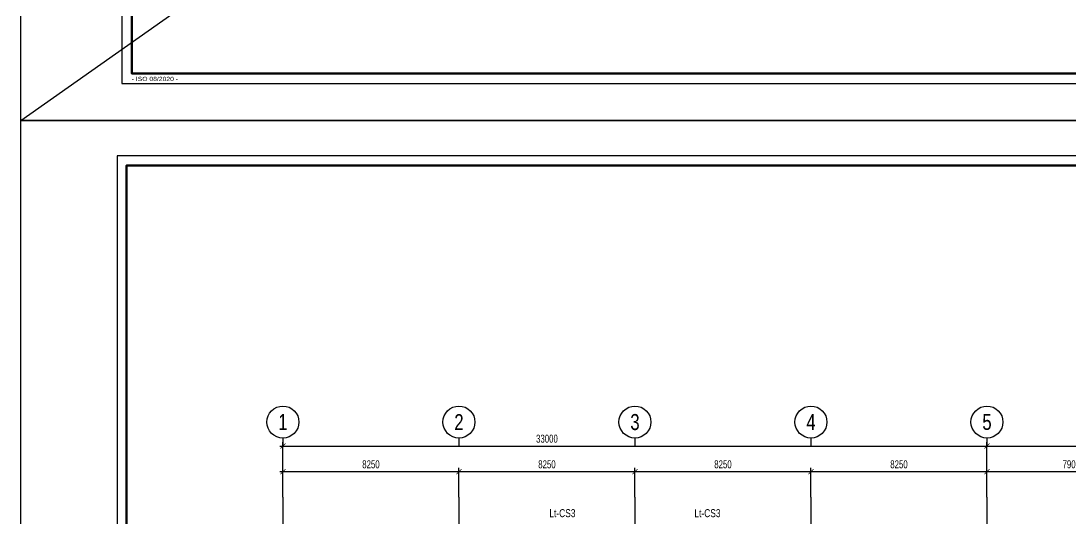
# Model space of a CAD drawing. Header units: millimetres. Extents: x 0 to 132458, y 0 to 365310.
# Drawn here: x 0 to 49215, y 159528 to 182867 of the extents above; entities that cross this region are included whole.
import ezdxf
from ezdxf.enums import TextEntityAlignment as Align

# ---------------------------------------------------------------- set-up
doc = ezdxf.new("R2010")
doc.units = ezdxf.units.MM
doc.header["$LTSCALE"] = 400
doc.header["$PDSIZE"] = -2
doc.linetypes.add('CENTER2', pattern=[1.125, 0.75, -0.125, 0.125, -0.125])
doc.layers.get('0').update_dxf_attribs({"lineweight": 5})
doc.layers.get('Defpoints').update_dxf_attribs({"color": 2})
doc.layers.add('02.CDC.DIM', color=1, linetype='Continuous', lineweight=20)
for name, color, linetype in [('CDC -TEXT KHUNG', 7, 'Continuous'), ('CDC-KHUNGTEN', 9, 'Continuous'), ('CDC.01.AXIS', 160, 'CENTER2'), ('CDC.02.DIM', 1, 'Continuous'), ('CDC.06.TEXT', 2, 'Continuous')]:
    doc.layers.add(name, color=color, linetype=linetype)
doc.layers.add('KCS_Plotter', color=11, linetype='Continuous', plot=False)
doc.styles.add('BIGTEXT', font='arial.ttf', dxfattribs={"width": 0.8})
doc.styles.add('KCS_SMTEXT', font='arial.ttf', dxfattribs={"width": 0.7})
doc.styles.add('KT CDC', font='arial.ttf', dxfattribs={"width": 0.85, "height": 200})
doc.dimstyles.new('KCS_DIM150', dxfattribs={"dimscale": 150, "dimtxt": 2.5, "dimasz": 1.6, "dimexe": 1.2, "dimexo": 0, "dimgap": 1, "dimtad": 1, "dimdec": 0, "dimzin": 0, "dimdsep": 46, "dimtxsty": 'KCS_SMTEXT', "dimblk": 'ARCHTICK', "dimcen": 0, "dimdle": 1, "dimclrd": 256, "dimclre": 256, "dimclrt": 2, "dimadec": 0, "dimazin": 0, "dimtfac": 1, "dimtdec": 0, "dimtix": 1, "dimtmove": 2, "dimatfit": 3, "dimfxl": 1, "dimtolj": 1, "dimtzin": 0, "dimarcsym": 0})

# ---------------------------------------------------------------- blocks, each defined once
blk = doc.blocks.new('_ArchTick')
at = {"color": 0, "linetype": 'ByBlock', "const_width": 0.15}
blk.add_lwpolyline([(-0.5, -0.5), (0.5, 0.5)], dxfattribs=at)
blk = doc.blocks.new('*D148')
at = {"layer": 'CDC.02.DIM', "lineweight": -2, "ltscale": 10, "transparency": 16777216}
for p, q in [((12127, 162947), (45427, 162947)), ((12277, 160547), (12277, 163127)), ((45277, 160547), (45277, 163127))]:
    blk.add_line(p, q, dxfattribs=at)
at = {"layer": 'Defpoints', "color": 0, "ltscale": 10, "transparency": 16777216}
for p in [(45277, 162947), (12277, 160547), (45277, 160547)]:
    blk.add_point(p, dxfattribs=at)
at = {"layer": 'CDC.02.DIM', "lineweight": -2, "ltscale": 10, "transparency": 16777216, "xscale": 240, "yscale": 240, "zscale": 240, "rotation": 180}
blk.add_blockref('_ArchTick', (12277, 162947), dxfattribs=at)
at = {"layer": 'CDC.02.DIM', "lineweight": -2, "ltscale": 10, "transparency": 16777216, "xscale": 240, "yscale": 240, "zscale": 240}
blk.add_blockref('_ArchTick', (45277, 162947), dxfattribs=at)
at = {"layer": 'CDC.02.DIM', "color": 2, "ltscale": 10, "transparency": 16777216, "insert": (24652, 163289), "char_height": 375, "attachment_point": 5, "style": 'KCS_SMTEXT'}
blk.add_mtext('\\A1;33000', dxfattribs=at)
blk = doc.blocks.new('*D150')
at = {"layer": 'CDC.02.DIM', "lineweight": -2, "ltscale": 10, "transparency": 16777216}
for p, q in [((45127, 162947), (69427, 162947)), ((45277, 160547), (45277, 163127)), ((69277, 160547), (69277, 163127))]:
    blk.add_line(p, q, dxfattribs=at)
at = {"layer": 'Defpoints', "color": 0, "ltscale": 10, "transparency": 16777216}
for p in [(69277, 162947), (45277, 160547), (69277, 160547)]:
    blk.add_point(p, dxfattribs=at)
at = {"layer": 'CDC.02.DIM', "lineweight": -2, "ltscale": 10, "transparency": 16777216, "xscale": 240, "yscale": 240, "zscale": 240, "rotation": 180}
blk.add_blockref('_ArchTick', (45277, 162947), dxfattribs=at)
at = {"layer": 'CDC.02.DIM', "lineweight": -2, "ltscale": 10, "transparency": 16777216, "xscale": 240, "yscale": 240, "zscale": 240}
blk.add_blockref('_ArchTick', (69277, 162947), dxfattribs=at)
at = {"layer": 'CDC.02.DIM', "color": 2, "ltscale": 10, "transparency": 16777216, "insert": (57277, 163289), "char_height": 375, "attachment_point": 5, "style": 'KCS_SMTEXT'}
blk.add_mtext('\\A1;24000', dxfattribs=at)
blk = doc.blocks.new('*D151')
at = {"layer": 'CDC.02.DIM', "lineweight": -2, "ltscale": 10, "transparency": 16777216}
for p, q in [((12277, 160547), (12277, 161927)), ((20527, 160547), (20527, 161927)), ((12127, 161747), (20677, 161747))]:
    blk.add_line(p, q, dxfattribs=at)
at = {"layer": 'Defpoints', "color": 0, "ltscale": 10, "transparency": 16777216}
for p in [(20527, 161747), (12277, 160547), (20527, 160547)]:
    blk.add_point(p, dxfattribs=at)
at = {"layer": 'CDC.02.DIM', "lineweight": -2, "ltscale": 10, "transparency": 16777216, "xscale": 240, "yscale": 240, "zscale": 240, "rotation": 180}
blk.add_blockref('_ArchTick', (12277, 161747), dxfattribs=at)
at = {"layer": 'CDC.02.DIM', "lineweight": -2, "ltscale": 10, "transparency": 16777216, "xscale": 240, "yscale": 240, "zscale": 240}
blk.add_blockref('_ArchTick', (20527, 161747), dxfattribs=at)
at = {"layer": 'CDC.02.DIM', "color": 2, "ltscale": 10, "transparency": 16777216, "insert": (16402, 162089), "char_height": 375, "attachment_point": 5, "style": 'KCS_SMTEXT'}
blk.add_mtext('\\A1;8250', dxfattribs=at)
blk = doc.blocks.new('*D152')
at = {"layer": 'CDC.02.DIM', "lineweight": -2, "ltscale": 10, "transparency": 16777216}
for p, q in [((20527, 160547), (20527, 161927)), ((28777, 160547), (28777, 161927)), ((20377, 161747), (28927, 161747))]:
    blk.add_line(p, q, dxfattribs=at)
at = {"layer": 'Defpoints', "color": 0, "ltscale": 10, "transparency": 16777216}
for p in [(28777, 161747), (20527, 160547), (28777, 160547)]:
    blk.add_point(p, dxfattribs=at)
at = {"layer": 'CDC.02.DIM', "lineweight": -2, "ltscale": 10, "transparency": 16777216, "xscale": 240, "yscale": 240, "zscale": 240, "rotation": 180}
blk.add_blockref('_ArchTick', (20527, 161747), dxfattribs=at)
at = {"layer": 'CDC.02.DIM', "lineweight": -2, "ltscale": 10, "transparency": 16777216, "xscale": 240, "yscale": 240, "zscale": 240}
blk.add_blockref('_ArchTick', (28777, 161747), dxfattribs=at)
at = {"layer": 'CDC.02.DIM', "color": 2, "ltscale": 10, "transparency": 16777216, "insert": (24652, 162089), "char_height": 375, "attachment_point": 5, "style": 'KCS_SMTEXT'}
blk.add_mtext('\\A1;8250', dxfattribs=at)
blk = doc.blocks.new('*D153')
at = {"layer": 'CDC.02.DIM', "lineweight": -2, "ltscale": 10, "transparency": 16777216}
for p, q in [((28777, 160547), (28777, 161927)), ((37027, 160547), (37027, 161927)), ((28627, 161747), (37177, 161747))]:
    blk.add_line(p, q, dxfattribs=at)
at = {"layer": 'Defpoints', "color": 0, "ltscale": 10, "transparency": 16777216}
for p in [(37027, 161747), (28777, 160547), (37027, 160547)]:
    blk.add_point(p, dxfattribs=at)
at = {"layer": 'CDC.02.DIM', "lineweight": -2, "ltscale": 10, "transparency": 16777216, "xscale": 240, "yscale": 240, "zscale": 240, "rotation": 180}
blk.add_blockref('_ArchTick', (28777, 161747), dxfattribs=at)
at = {"layer": 'CDC.02.DIM', "lineweight": -2, "ltscale": 10, "transparency": 16777216, "xscale": 240, "yscale": 240, "zscale": 240}
blk.add_blockref('_ArchTick', (37027, 161747), dxfattribs=at)
at = {"layer": 'CDC.02.DIM', "color": 2, "ltscale": 10, "transparency": 16777216, "insert": (32902, 162089), "char_height": 375, "attachment_point": 5, "style": 'KCS_SMTEXT'}
blk.add_mtext('\\A1;8250', dxfattribs=at)
blk = doc.blocks.new('*D154')
at = {"layer": 'CDC.02.DIM', "lineweight": -2, "ltscale": 10, "transparency": 16777216}
for p, q in [((37027, 160547), (37027, 161927)), ((45277, 160547), (45277, 161927)), ((36877, 161747), (45427, 161747))]:
    blk.add_line(p, q, dxfattribs=at)
at = {"layer": 'Defpoints', "color": 0, "ltscale": 10, "transparency": 16777216}
for p in [(45277, 161747), (37027, 160547), (45277, 160547)]:
    blk.add_point(p, dxfattribs=at)
at = {"layer": 'CDC.02.DIM', "lineweight": -2, "ltscale": 10, "transparency": 16777216, "xscale": 240, "yscale": 240, "zscale": 240, "rotation": 180}
blk.add_blockref('_ArchTick', (37027, 161747), dxfattribs=at)
at = {"layer": 'CDC.02.DIM', "lineweight": -2, "ltscale": 10, "transparency": 16777216, "xscale": 240, "yscale": 240, "zscale": 240}
blk.add_blockref('_ArchTick', (45277, 161747), dxfattribs=at)
at = {"layer": 'CDC.02.DIM', "color": 2, "ltscale": 10, "transparency": 16777216, "insert": (41152, 162089), "char_height": 375, "attachment_point": 5, "style": 'KCS_SMTEXT'}
blk.add_mtext('\\A1;8250', dxfattribs=at)
blk = doc.blocks.new('*D159')
at = {"layer": 'CDC.02.DIM', "lineweight": -2, "ltscale": 10, "transparency": 16777216}
for p, q in [((45277, 160547), (45277, 161927)), ((53177, 160547), (53177, 161927)), ((45127, 161747), (53327, 161747))]:
    blk.add_line(p, q, dxfattribs=at)
at = {"layer": 'Defpoints', "color": 0, "ltscale": 10, "transparency": 16777216}
for p in [(53177, 161747), (45277, 160547), (53177, 160547)]:
    blk.add_point(p, dxfattribs=at)
at = {"layer": 'CDC.02.DIM', "lineweight": -2, "ltscale": 10, "transparency": 16777216, "xscale": 240, "yscale": 240, "zscale": 240, "rotation": 180}
blk.add_blockref('_ArchTick', (45277, 161747), dxfattribs=at)
at = {"layer": 'CDC.02.DIM', "lineweight": -2, "ltscale": 10, "transparency": 16777216, "xscale": 240, "yscale": 240, "zscale": 240}
blk.add_blockref('_ArchTick', (53177, 161747), dxfattribs=at)
at = {"layer": 'CDC.02.DIM', "color": 2, "ltscale": 10, "transparency": 16777216, "insert": (49227, 162089), "char_height": 375, "attachment_point": 5, "style": 'KCS_SMTEXT'}
blk.add_mtext('\\A1;7900', dxfattribs=at)
blk = doc.blocks.new('_Axis name')
at = {"layer": 'CDC.02.DIM'}
blk.add_line((0, 2.5), (0, 0), dxfattribs=at)
blk.add_circle((0, 7.5), 5, dxfattribs=at)
at = {"layer": 'CDC.02.DIM', "style": 'BIGTEXT', "width": 0.75}
blk.add_attdef('.', text='', height=5, dxfattribs=at).set_placement((0, 7.5), align=Align.MIDDLE)
blk = doc.blocks.new('Khung tên chuẩn')
at = {"layer": 'CDC-KHUNGTEN', "color": 8}
blk.add_lwpolyline([(75096, 1100), (83000, 1100), (83000, 58300), (3000, 58300), (3000, 1100), (75096, 1100)], dxfattribs=at)
at = {"layer": 'CDC-KHUNGTEN', "color": 255, "lineweight": 60}
blk.add_lwpolyline([(74900, 1400), (74900, 58000), (3300, 58000), (3300, 1400), (74900, 1400)], close=True, dxfattribs=at)
at = {"layer": 'Defpoints', "color": 1, "ltscale": 0.2}
blk.add_lwpolyline([(0, 0), (0, 59400), (84100, 59400), (84100, 0), (0, 0)], close=True, dxfattribs=at)
at = {"layer": 'CDC -TEXT KHUNG', "color": 6, "style": 'KT CDC', "width": 1.15}
blk.add_text('- ISO 08/2020 -', height=125.69, dxfattribs=at).set_placement((3294, 1177))

msp = doc.modelspace()

# ---------------------------------------------------------------- linework, layer by layer
at = {"layer": 'CDC.01.AXIS', "ltscale": 10}
for p, q in [((12276.8, 160547.2), (12276.8, 116747.2)), ((20526.8, 160547.2), (20526.8, 116747.2)), ((28776.8, 160547.2), (28776.8, 116747.2)), ((37026.8, 160547.2), (37026.8, 116747.2)), ((45276.8, 160547.2), (45276.8, 116747.2))]:
    msp.add_line(p, q, dxfattribs=at)
at = {"layer": 'KCS_Plotter', "linetype": 'ByBlock', "ltscale": 10}
msp.add_line((0, 178200), (132457.5, 271755), dxfattribs=at)

# ---------------------------------------------------------------- block references
for p, xscale, yscale, zscale in [((0, 178200), 1.575000000011642, 1.575000000011642, 1.575000000011642), ((0, 89100), 1.5, 1.5, 1.5)]:
    msp.add_blockref('Khung tên chuẩn', p, dxfattribs=dict(xscale=xscale, yscale=yscale, zscale=zscale))
at = {"layer": '02.CDC.DIM', "xscale": 150, "yscale": 150, "zscale": 150}
for p, values in [((12276.8, 162947.2), {'.': '1'}), ((20526.8, 162947.2), {'.': '2'}), ((28776.8, 162947.2), {'.': '3'}), ((37026.8, 162947.2), {'.': '4'}), ((45276.8, 162947.2), {'.': '5'})]:
    msp.add_blockref('_Axis name', p, dxfattribs=at).add_auto_attribs(values)

# ---------------------------------------------------------------- texts
at = {"layer": 'CDC.06.TEXT', "ltscale": 10, "style": 'KCS_SMTEXT', "width": 0.75}
for rotation, p in [(0, (25376.6, 159613.4)), (360, (32176.5, 159613.3))]:
    msp.add_text('Lt-CS3', height=375, rotation=rotation, dxfattribs=at).set_placement(p, align=Align.CENTER)

# ---------------------------------------------------------------- dimensions: what is measured, and where the dimension line sits
at = {"layer": 'CDC.02.DIM', "ltscale": 10}
dim = msp.add_linear_dim(base=(45276.8, 162947.2), p1=(12276.8, 160547.2), p2=(45276.8, 160547.2), dimstyle='KCS_DIM150', dxfattribs=at)
dim.commit()
dim.dimension.update_dxf_attribs({"geometry": '*D148', "text_midpoint": (24651.8, 163288.8), "dimtype": 160})
for base, p1, p2, picture, middle in [((69277.1, 162947.2), (45276.8, 160547.2), (69277.1, 160547.2), '*D150', (57276.9, 163288.7)), ((20526.8, 161747.2), (12276.8, 160547.2), (20526.8, 160547.2), '*D151', (16401.8, 162088.7)), ((28776.8, 161747.2), (20526.8, 160547.2), (28776.8, 160547.2), '*D152', (24651.8, 162088.7)), ((37026.8, 161747.2), (28776.8, 160547.2), (37026.8, 160547.2), '*D153', (32901.8, 162088.7)), ((45276.8, 161747.2), (37026.8, 160547.2), (45276.8, 160547.2), '*D154', (41151.8, 162088.7)), ((53176.9, 161747.2), (45276.8, 160547.2), (53176.9, 160547.2), '*D159', (49226.9, 162088.7))]:
    dim = msp.add_linear_dim(base=base, p1=p1, p2=p2, dimstyle='KCS_DIM150', dxfattribs=at)
    dim.commit()
    dim.dimension.update_dxf_attribs({"geometry": picture, "text_midpoint": middle})

doc.saveas('drawing.dxf')
